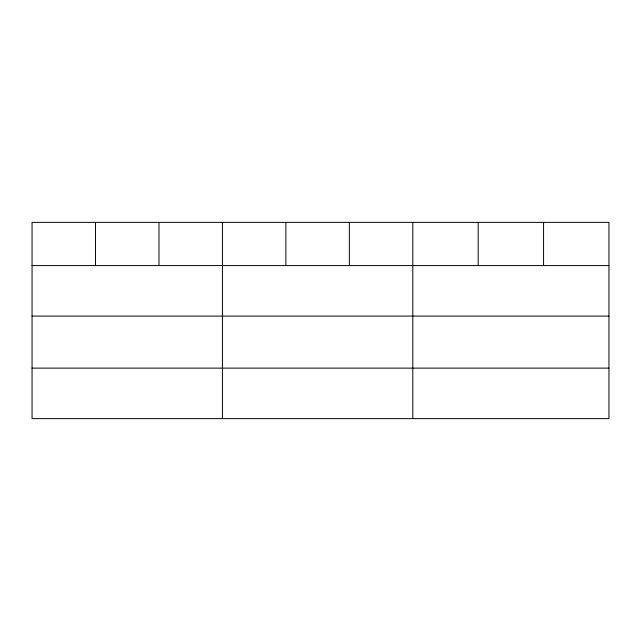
<?xml version="1.0" encoding="UTF-8"?>
<svg xmlns="http://www.w3.org/2000/svg" width="641" height="641" viewBox="0 0 641 641"><rect width="100%" height="100%" fill="white"/><g stroke="black" fill="none" stroke-linecap="round" stroke-linejoin="round"><path stroke-width="0.96" d="M608.95 316.101L608.95 222.363L32.05 222.363L32.05 418.637L608.95 418.637L608.95 316.101L32.05 316.101M32.05 265.59L608.95 265.59M32.05 368.134L608.95 368.134M543.568 222.363L543.568 265.59M478.186 222.363L478.186 265.59M412.804 222.363L412.804 418.637M349.345 222.363L349.345 265.59M285.886 222.363L285.886 265.59M222.427 222.363L222.427 418.637M158.968 222.363L158.968 265.59M95.509 222.363L95.509 265.59"/></g></svg>
